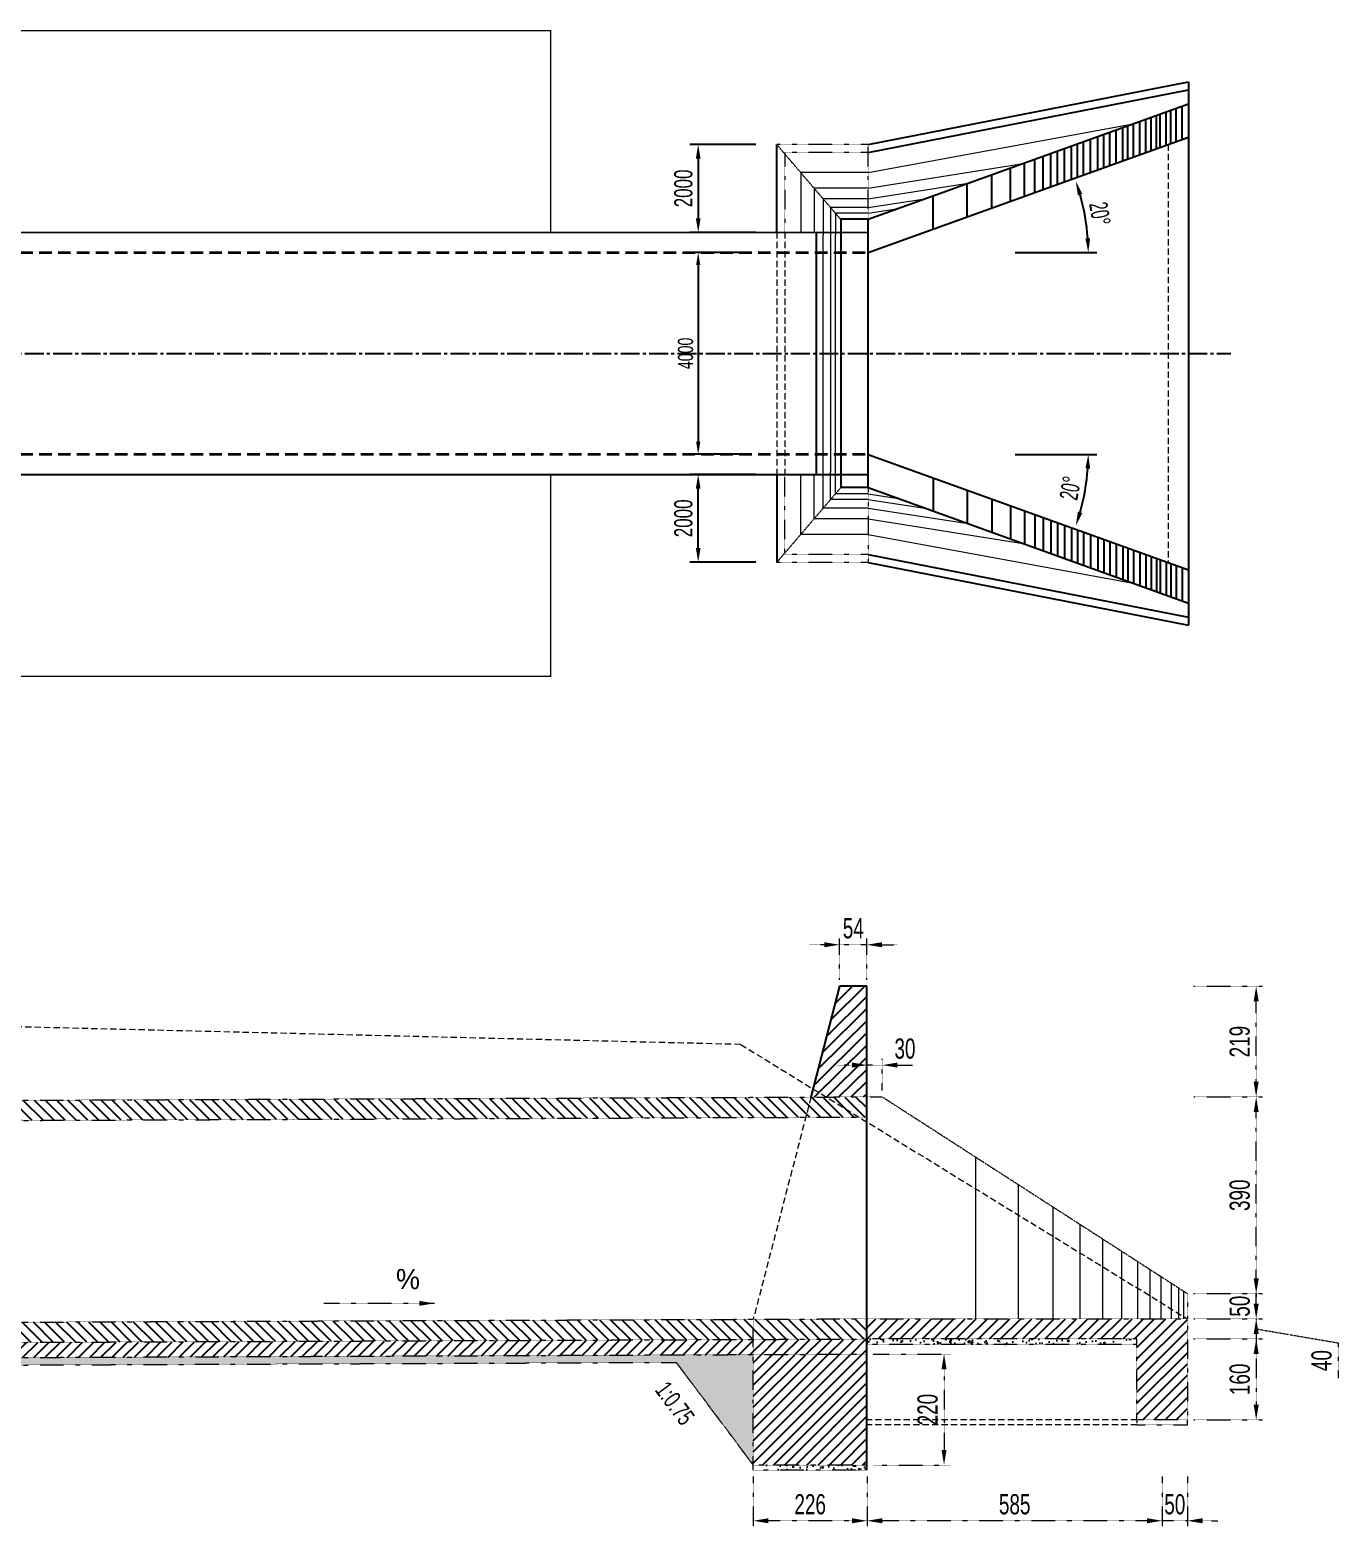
# Model space of a CAD drawing. Header units: metres. Extents: x -52538 to 135898, y -7195 to 57832.
# Drawn here: x -17458 to 8470, y -7195 to 22487 of the extents above; entities that cross this region are included whole.
import ezdxf

# ---------------------------------------------------------------- set-up
doc = ezdxf.new("R2010")
doc.units = ezdxf.units.M
for name, pattern in [('CENTER2', [1.125, 0.75, -0.125, 0.125, -0.125]), ('DASHDOT', [1, 0.5, -0.25, 0, -0.25]), ('DASHED2', [0.375, 0.25, -0.125]), ('HIDDENX2', [0.75, 0.5, -0.25])]:
    doc.linetypes.add(name, pattern=pattern)
doc.layers.get('Defpoints').update_dxf_attribs({"color": 8})
for name, color, linetype, lineweight in [('1', 1, 'Continuous', 35), ('3', 3, 'DASHDOT', 13), ('4', 4, 'DASHED2', 13), ('8', 8, 'Continuous', 5)]:
    doc.layers.add(name, color=color, linetype=linetype, lineweight=lineweight)
for name, color, linetype in [('D-tim', 3, 'Continuous'), ('daucong', 3, 'Continuous'), ('duong vien', 3, 'Continuous'), ('hacth', 9, 'Continuous'), ('hatch', 8, 'Continuous'), ('TALUY', 8, 'Continuous'), ('TEXT', 7, 'Continuous')]:
    doc.layers.add(name, color=color, linetype=linetype)
doc.styles.add('MtXpl__VnAvant', font='VNAVAN.TTF')
doc.styles.add('segoe ui', font='vn_vni.shx', dxfattribs={"width": 0.7})
doc.styles.add('Text 2.0', font='vn_vni.shx', dxfattribs={"width": 0.7})
doc.dimstyles.new('D200DD', dxfattribs={"dimscale": 200, "dimtxt": 1.5, "dimasz": 1.25, "dimexe": 0.75, "dimexo": 0.625, "dimgap": 0.5, "dimtad": 1, "dimtoh": 1, "dimdec": 0, "dimzin": 1, "dimdsep": 46, "dimtxsty": 'segoe ui', "dimcen": 0.09, "dimclrd": 8, "dimclre": 8, "dimclrt": 3, "dimadec": 1, "dimazin": 0, "dimtfac": 1, "dimtdec": 0, "dimtix": 1, "dimtmove": 2, "dimatfit": 2, "dimfxl": 1, "dimlwd": -1, "dimlwe": -1, "dimarcsym": 1})
doc.dimstyles.new('D250', dxfattribs={"dimscale": 250, "dimtxt": 1.6, "dimasz": 1.2, "dimexe": 0.5, "dimexo": 0.5, "dimgap": 0.5, "dimtad": 1, "dimdec": 0, "dimlfac": 0.1, "dimzin": 1, "dimdsep": 46, "dimtxsty": 'Text 2.0', "dimcen": 0.09, "dimclrd": 8, "dimclre": 8, "dimclrt": 3, "dimadec": 0, "dimazin": 0, "dimtfac": 1, "dimtdec": 0, "dimtix": 1, "dimtmove": 1, "dimatfit": 2, "dimfxl": 1, "dimlwd": -1, "dimlwe": -1, "dimarcsym": 1})
pattern_1 = [(50, (129078, -85028.72), (358.6301, -31.37607), [37.5, -412.5]), (355, (129078, -85028.7), (-69.3757, 376.0961), [30, -330]), (100.45144, (129107.88, -85031.33), (289.2544, 344.72), [31.8701, -350.57106]), (46.1842, (129078, -84928.7), (533.6207, -82.7596), [56.25, -618.75]), (96.63564, (129122.46, -84935.6), (467.331, 487.0593), [47.8052, -525.8569]), (351.18416, (129078, -84928.7), (467.331, 487.0593), [45, -495]), (21, (129128, -84953.72), (298.4535, -201.30945), [37.5, -412.5]), (326, (129128, -84953.7), (121.6577, 362.575), [30, -330]), (71.45144, (129152.86, -84970.5), (420.1112, 161.2656), [31.8701, -350.57106]), (37.5, (129077.99, -85028.72), (6.07993, 166.44693), [0, -326, 0, -335, 0, -331.25]), (7.5, (129078, -85028.72), (131.53477, 197.20586), [0, -191, 0, -318.5, 0, -126.25]), (327.5, (128966.49, -85028.72), (266.91122, -11.27744), [0, -125, 0, -390, 0, -517.5]), (317.5, (128916.5, -85028.72), (291.5931, 50.0525), [0, -162.5, 0, -259, 0, -367.5])]

# ---------------------------------------------------------------- blocks, each defined once
blk = doc.blocks.new('*D108')
at = {"layer": 'Defpoints', "color": 0, "transparency": 16777216}
for p in [(5689, 20360, 0), (-662, 18072), (-662, 18072), (1932, 18072)]:
    blk.add_point(p, dxfattribs=at)
at = {"layer": 'TALUY', "color": 8, "transparency": 16777216}
blk.add_line((2073, 18072), (3688, 18072), dxfattribs=at)
blk.add_arc((-662, 18072), 4181, 3.8545, 15.9571, dxfattribs=at)
for points in [[(3314, 19207), (3403, 19236), (3272, 19489)], [(3557, 18355), (3463, 18352), (3520, 18072)]]:
    blk.add_solid(points, dxfattribs=at)
at = {"layer": 'TALUY', "color": 3, "transparency": 16777216, "insert": (3749, 18842), "char_height": 360, "attachment_point": 5, "rotation": 279.9058, "style": 'segoe ui', "bg_fill": 3, "box_fill_scale": 1.1, "bg_fill_color": 256, "bg_fill_true_color": 13158600, "bg_fill_transparency": 0}
blk.add_mtext('{\\f.VnArial Narrow|b0|i0|c0|p34;20%%D}', dxfattribs=at)
at = {"layer": 'Defpoints', "color": 0, "transparency": 16777216}
blk.add_point((3492, 18553), dxfattribs=at)
blk = doc.blocks.new('*D109')
at = {"layer": 'Defpoints', "color": 0, "transparency": 16777216}
for p in [(-662, 14072), (-662, 14072), (1932, 14072), (5689, 11785, 0)]:
    blk.add_point(p, dxfattribs=at)
at = {"layer": 'TALUY', "color": 8, "transparency": 16777216}
blk.add_line((2073, 14072), (3688, 14072), dxfattribs=at)
blk.add_arc((-662, 14072), 4181, 344.0429, 356.1455, dxfattribs=at)
for points in [[(3463, 13793), (3557, 13790), (3520, 14072)], [(3403, 12908), (3314, 12937), (3272, 12655)]]:
    blk.add_solid(points, dxfattribs=at)
at = {"layer": 'TALUY', "color": 3, "transparency": 16777216, "insert": (3165, 13404), "char_height": 360, "attachment_point": 5, "rotation": 80.0942, "style": 'segoe ui', "bg_fill": 3, "box_fill_scale": 1.1, "bg_fill_color": 256, "bg_fill_true_color": 13158600, "bg_fill_transparency": 0}
blk.add_mtext('{\\f.VnArial Narrow|b0|i0|c0|p34;20%%D}', dxfattribs=at)
at = {"layer": 'Defpoints', "color": 0, "transparency": 16777216}
blk.add_point((3409, 13117), dxfattribs=at)
blk = doc.blocks.new('*D110')
at = {"layer": 'Defpoints', "color": 0, "transparency": 16777216}
for p in [(-2926, 20215, 0), (-4212, 18474), (-2926, 18474, 0)]:
    blk.add_point(p, dxfattribs=at)
at = {"layer": 'TALUY', "color": 8, "transparency": 16777216}
for p, q in [((-3067, 20215), (-4381, 20215)), ((-4212, 19934), (-4212, 18755)), ((-3067, 18474), (-4381, 18474))]:
    blk.add_line(p, q, dxfattribs=at)
for points in [[(-4259, 19934), (-4165, 19934), (-4212, 20215)], [(-4259, 18755), (-4165, 18755), (-4212, 18474)]]:
    blk.add_solid(points, dxfattribs=at)
at = {"layer": 'TALUY', "color": 3, "transparency": 16777216, "insert": (-4505, 19345), "char_height": 360, "attachment_point": 5, "rotation": 90, "style": 'segoe ui', "bg_fill": 3, "box_fill_scale": 1.1, "bg_fill_color": 256, "bg_fill_true_color": 13158600, "bg_fill_transparency": 0}
blk.add_mtext('2000', dxfattribs=at)
blk = doc.blocks.new('*D112')
at = {"layer": 'Defpoints', "color": 0, "transparency": 16777216}
for p in [(-4212, 13674), (-2926, 13674, 0), (-2926, 11933, 0)]:
    blk.add_point(p, dxfattribs=at)
at = {"layer": 'TALUY', "color": 8, "transparency": 16777216}
for p, q in [((-3067, 13674), (-4381, 13674)), ((-4212, 12215), (-4212, 13393)), ((-3067, 11933), (-4381, 11933))]:
    blk.add_line(p, q, dxfattribs=at)
for points in [[(-4259, 13393), (-4165, 13393), (-4212, 13674)], [(-4259, 12215), (-4165, 12215), (-4212, 11933)]]:
    blk.add_solid(points, dxfattribs=at)
at = {"layer": 'TALUY', "color": 3, "transparency": 16777216, "insert": (-4505, 12804), "char_height": 360, "attachment_point": 5, "rotation": 90, "style": 'segoe ui', "bg_fill": 3, "box_fill_scale": 1.1, "bg_fill_color": 256, "bg_fill_true_color": 13158600, "bg_fill_transparency": 0}
blk.add_mtext('2000', dxfattribs=at)
blk = doc.blocks.new('*D113')
at = {"layer": 'Defpoints', "color": 0, "transparency": 16777216}
for p in [(-3226, 18074, 0), (-4212, 14074, 0), (-3268, 14074, 0)]:
    blk.add_point(p, dxfattribs=at)
at = {"layer": 'TALUY', "color": 8, "transparency": 16777216}
for p, q in [((-3351, 18074, 0), (-4362, 18074, 0)), ((-4212, 17824, 0), (-4212, 14324, 0)), ((-3393, 14074, 0), (-4362, 14074, 0))]:
    blk.add_line(p, q, dxfattribs=at)
for points in [[(-4254, 17824, 0), (-4170, 17824, 0), (-4212, 18074, 0)], [(-4254, 14324, 0), (-4170, 14324, 0), (-4212, 14074, 0)]]:
    blk.add_solid(points, dxfattribs=at)
at = {"layer": 'TALUY', "color": 3, "transparency": 16777216, "insert": (-4462, 16074, 0), "char_height": 300, "attachment_point": 5, "rotation": 90, "style": 'segoe ui'}
blk.add_mtext('4000', dxfattribs=at)
blk = doc.blocks.new('*D124')
at = {"layer": '3', "color": 8, "transparency": 16777216}
for p, q in [((-1409, 3654), (-1409, 4475)), ((-867, 3654), (-867, 4475)), ((-1709, 4350), (-2009, 4350)), ((-867, 4350), (-1409, 4350)), ((-567, 4350), (-267, 4350))]:
    blk.add_line(p, q, dxfattribs=at)
for points in [[(-1709, 4400), (-1709, 4300), (-1409, 4350)], [(-567, 4400), (-567, 4300), (-867, 4350)]]:
    blk.add_solid(points, dxfattribs=at)
at = {"layer": 'Defpoints', "color": 0, "transparency": 16777216}
for p in [(-1409, 4350), (-1409, 3529), (-867, 3529)]:
    blk.add_point(p, dxfattribs=at)
at = {"layer": '3', "color": 3, "transparency": 16777216, "insert": (-1138, 4675), "char_height": 400, "attachment_point": 5, "style": 'Text 2.0'}
blk.add_mtext('54', dxfattribs=at)
blk = doc.blocks.new('*D123')
at = {"layer": '3', "color": 8, "transparency": 16777216}
for p, q in [((-3121, -6192), (-3121, -7195)), ((-864, -6192), (-864, -7195)), ((-1164, -7070), (-2821, -7070))]:
    blk.add_line(p, q, dxfattribs=at)
for points in [[(-2821, -7020), (-2821, -7120), (-3121, -7070)], [(-1164, -7020), (-1164, -7120), (-864, -7070)]]:
    blk.add_solid(points, dxfattribs=at)
at = {"layer": 'Defpoints', "color": 0, "transparency": 16777216}
for p in [(-3121, -6067), (-864, -6067), (-3121, -7070)]:
    blk.add_point(p, dxfattribs=at)
at = {"layer": '3', "color": 3, "transparency": 16777216, "insert": (-1993, -6745), "char_height": 400, "attachment_point": 5, "style": 'Text 2.0'}
blk.add_mtext('226', dxfattribs=at)
blk = doc.blocks.new('*D126')
at = {"layer": '3', "color": 8, "transparency": 16777216}
for p, q in [((-864, 1459), (-864, 2089)), ((-564, 1459), (-564, 2089)), ((-1164, 1964), (-1464, 1964)), ((-564, 1964), (-864, 1964)), ((-264, 1964), (36, 1964))]:
    blk.add_line(p, q, dxfattribs=at)
for points in [[(-1164, 2014), (-1164, 1914), (-864, 1964)], [(-264, 2014), (-264, 1914), (-564, 1964)]]:
    blk.add_solid(points, dxfattribs=at)
at = {"layer": 'Defpoints', "color": 0, "transparency": 16777216}
for p in [(-864, 1964), (-864, 1334), (-564, 1334)]:
    blk.add_point(p, dxfattribs=at)
at = {"layer": '3', "color": 3, "transparency": 16777216, "insert": (-114, 2289), "char_height": 400, "attachment_point": 5, "style": 'Text 2.0'}
blk.add_mtext('30', dxfattribs=at)
blk = doc.blocks.new('*D131')
at = {"layer": '3', "color": 8, "transparency": 16777216}
for p, q in [((4985, -6192), (4985, -7195)), ((5485, -6192), (5485, -7195)), ((4685, -7070), (4385, -7070)), ((5485, -7070), (4985, -7070)), ((5785, -7070), (6085, -7070))]:
    blk.add_line(p, q, dxfattribs=at)
for points in [[(4685, -7020), (4685, -7120), (4985, -7070)], [(5785, -7020), (5785, -7120), (5485, -7070)]]:
    blk.add_solid(points, dxfattribs=at)
at = {"layer": 'Defpoints', "color": 0, "transparency": 16777216}
for p in [(4985, -6067), (5485, -6067), (4985, -7070)]:
    blk.add_point(p, dxfattribs=at)
at = {"layer": '3', "color": 3, "transparency": 16777216, "insert": (5235, -6745), "char_height": 400, "attachment_point": 5, "style": 'Text 2.0'}
blk.add_mtext('50', dxfattribs=at)
blk = doc.blocks.new('*D132')
at = {"layer": '3', "color": 8, "transparency": 16777216}
for p, q in [((6848, -2266), (6848, -1966)), ((5610, -2566), (6973, -2566)), ((6848, -2566), (6848, -3066)), ((5610, -3066), (6973, -3066)), ((6848, -3366), (6848, -3666))]:
    blk.add_line(p, q, dxfattribs=at)
for points in [[(6798, -2266), (6898, -2266), (6848, -2566)], [(6798, -3366), (6898, -3366), (6848, -3066)]]:
    blk.add_solid(points, dxfattribs=at)
at = {"layer": 'Defpoints', "color": 0, "transparency": 16777216}
for p in [(5485, -2566), (5485, -3066), (6848, -3066)]:
    blk.add_point(p, dxfattribs=at)
at = {"layer": '3', "color": 3, "transparency": 16777216, "insert": (6523, -2816), "char_height": 400, "attachment_point": 5, "rotation": 90, "style": 'Text 2.0'}
blk.add_mtext('50', dxfattribs=at)
blk = doc.blocks.new('*D133')
at = {"layer": '3', "color": 8, "transparency": 16777216}
for p, q in [((6848, -2766), (6848, -2466)), ((5610, -3066), (6973, -3066)), ((6848, -3066), (6848, -3466)), ((6848, -3066), (6848, -3466)), ((5610, -3466), (6973, -3466)), ((6848, -3266), (8470, -3543)), ((8470, -3543), (8470, -4246)), ((6848, -3766), (6848, -4066))]:
    blk.add_line(p, q, dxfattribs=at)
for points in [[(6798, -2766), (6898, -2766), (6848, -3066)], [(6798, -3766), (6898, -3766), (6848, -3466)]]:
    blk.add_solid(points, dxfattribs=at)
at = {"layer": 'Defpoints', "color": 0, "transparency": 16777216}
for p in [(5485, -3066), (5485, -3466), (6848, -3466)]:
    blk.add_point(p, dxfattribs=at)
at = {"layer": '3', "color": 3, "transparency": 16777216, "insert": (8145, -3894), "char_height": 400, "attachment_point": 5, "rotation": 90, "style": 'Text 2.0'}
blk.add_mtext('40', dxfattribs=at)
blk = doc.blocks.new('*D134')
at = {"layer": '3', "color": 8, "transparency": 16777216}
for p, q in [((5610, 1334), (6973, 1334)), ((6848, -2266), (6848, 1034)), ((5610, -2566), (6973, -2566))]:
    blk.add_line(p, q, dxfattribs=at)
for points in [[(6798, 1034), (6898, 1034), (6848, 1334)], [(6798, -2266), (6898, -2266), (6848, -2566)]]:
    blk.add_solid(points, dxfattribs=at)
at = {"layer": 'Defpoints', "color": 0, "transparency": 16777216}
for p in [(5485, 1334), (6848, 1334), (5485, -2566)]:
    blk.add_point(p, dxfattribs=at)
at = {"layer": '3', "color": 3, "transparency": 16777216, "insert": (6523, -616), "char_height": 400, "attachment_point": 5, "rotation": 90, "style": 'Text 2.0'}
blk.add_mtext('390', dxfattribs=at)
blk = doc.blocks.new('*D130')
at = {"layer": '3', "color": 8, "transparency": 16777216}
for p, q in [((5610, 3526), (6972, 3526)), ((6847, 1634), (6847, 3226)), ((5610, 1334), (6972, 1334))]:
    blk.add_line(p, q, dxfattribs=at)
for points in [[(6797, 3226), (6897, 3226), (6847, 3526)], [(6797, 1634), (6897, 1634), (6847, 1334)]]:
    blk.add_solid(points, dxfattribs=at)
at = {"layer": 'Defpoints', "color": 0, "transparency": 16777216}
for p in [(5485, 3526), (6847, 3526), (5485, 1334)]:
    blk.add_point(p, dxfattribs=at)
at = {"layer": '3', "color": 3, "transparency": 16777216, "insert": (6522, 2430), "char_height": 400, "attachment_point": 5, "rotation": 90, "style": 'Text 2.0'}
blk.add_mtext('219', dxfattribs=at)
blk = doc.blocks.new('*D129')
at = {"layer": '3', "color": 8, "transparency": 16777216}
for p, q in [((-864, -6192), (-864, -7195)), ((4985, -6192), (4985, -7195)), ((4685, -7070), (-564, -7070))]:
    blk.add_line(p, q, dxfattribs=at)
for points in [[(-564, -7020), (-564, -7120), (-864, -7070)], [(4685, -7020), (4685, -7120), (4985, -7070)]]:
    blk.add_solid(points, dxfattribs=at)
at = {"layer": 'Defpoints', "color": 0, "transparency": 16777216}
for p in [(-864, -6067), (4985, -6067), (-864, -7070)]:
    blk.add_point(p, dxfattribs=at)
at = {"layer": '3', "color": 3, "transparency": 16777216, "insert": (2061, -6745), "char_height": 400, "attachment_point": 5, "style": 'Text 2.0'}
blk.add_mtext('585', dxfattribs=at)
blk = doc.blocks.new('*D128')
at = {"layer": '3', "color": 8, "transparency": 16777216}
for p, q in [((5610, -3466), (6973, -3466)), ((6848, -3766), (6848, -4766)), ((5610, -5066), (6973, -5066))]:
    blk.add_line(p, q, dxfattribs=at)
for points in [[(6798, -3766), (6898, -3766), (6848, -3466)], [(6798, -4766), (6898, -4766), (6848, -5066)]]:
    blk.add_solid(points, dxfattribs=at)
at = {"layer": 'Defpoints', "color": 0, "transparency": 16777216}
for p in [(5485, -3466), (5485, -5066), (6848, -5066)]:
    blk.add_point(p, dxfattribs=at)
at = {"layer": '3', "color": 3, "transparency": 16777216, "insert": (6523, -4266), "char_height": 400, "attachment_point": 5, "rotation": 90, "style": 'Text 2.0'}
blk.add_mtext('160', dxfattribs=at)
blk = doc.blocks.new('*D137')
at = {"layer": '3', "color": 8, "transparency": 16777216}
for p, q in [((-742, -3766), (786, -3766)), ((661, -4066), (661, -5667)), ((-738, -5967), (786, -5967))]:
    blk.add_line(p, q, dxfattribs=at)
for points in [[(611, -4066), (711, -4066), (661, -3766)], [(611, -5667), (711, -5667), (661, -5967)]]:
    blk.add_solid(points, dxfattribs=at)
at = {"layer": 'Defpoints', "color": 0, "transparency": 16777216}
for p in [(-867, -3766), (-863, -5967), (661, -5967)]:
    blk.add_point(p, dxfattribs=at)
at = {"layer": '3', "color": 3, "transparency": 16777216, "insert": (336, -4866), "char_height": 400, "attachment_point": 5, "rotation": 90, "style": 'Text 2.0'}
blk.add_mtext('220', dxfattribs=at)

msp = doc.modelspace()

# ---------------------------------------------------------------- hatches: boundary and pattern name
at = {"layer": 'hacth'}
h = msp.add_hatch(dxfattribs=at)
h.set_pattern_fill('ANSI31', color=8, scale=1250, angle=90, style=0)
h.set_pattern_definition([(135, (126816.01, -85026.71), (-110.48543, -110.48543), [])])
h.paths.add_polyline_path([(-18997.4, 859.6), (-18997.4, 1258.1), (-866.9, 1325.6), (-866.5, 927.7)])
h.paths.add_polyline_path([(-867.2, -3072.4), (-867.2, -3472.4), (-18997.4, -3540.4), (-18997.4, -3140.4)])
h = msp.add_hatch(dxfattribs=at)
h.set_pattern_fill('ANSI31', color=8, scale=1250, style=0)
h.set_pattern_definition([(45, (122639.74, -84797.18), (-110.48543, 110.48543), [])])
h.paths.add_polyline_path([(5485.1, -3065.9), (5485.1, -5065.9), (4485.1, -5065.9), (4485.1, -3465.9), (-864.7, -3465.9), (-864.9, -3065.9)])
h = msp.add_hatch(dxfattribs=at)
h.set_pattern_fill('ANSI31', color=8, scale=1250, style=0)
h.set_pattern_definition([(45, (126816.01, -85026.71), (-110.48543, 110.48543), [])])
h.paths.add_polyline_path([(-3121.2, -3771.4), (-861.9, -3765.9), (-860.9, -5966.9), (-3121.2, -5964.9)])
h.paths.add_polyline_path([(-18997.4, -3840.4), (-18997.4, -3540.4), (-862.6, -3472.4), (-862.4, -3772.4)])
at = {"layer": 'hatch'}
h = msp.add_hatch(dxfattribs=at)
h.set_pattern_fill('ANSI31', color=256, scale=1368.587241, angle=-0.2614, style=0)
h.set_pattern_definition([(44.7386, (-1329.87, -59989.83), (-120.414, 121.5178), [])])
h.paths.add_polyline_path([(-862.7, 3526.5), (-1409.2, 3529), (-1976.3, 1329.7), (-864, 1334.2)])
h = msp.add_hatch(dxfattribs=at)
h.set_pattern_fill('AR-CONC', color=256, scale=50, style=0)
h.set_pattern_definition(pattern_1)
h.paths.add_polyline_path([(4485.1, -3465.9), (-864.7, -3465.9), (-864.7, -3565.9), (4485.1, -3565.9)])
h = msp.add_hatch(dxfattribs=at)
h.set_pattern_fill('AR-CONC', color=256, scale=50, style=0)
h.set_pattern_definition([(50, (126816, -85026.7), (358.6301, -31.37607), [37.5, -412.5]), (355, (126816, -85026.7), (-69.3757, 376.0961), [30, -330]), (100.45144, (126845.9, -85029.33), (289.2544, 344.72), [31.8701, -350.57106]), (46.1842, (126816, -84926.7), (533.6207, -82.7596), [56.25, -618.75]), (96.63564, (126860.5, -84933.6), (467.331, 487.0593), [47.8052, -525.8569]), (351.18416, (126816, -84926.7), (467.331, 487.0593), [45, -495]), (21, (126866, -84951.7), (298.45353, -201.30945), [37.5, -412.5]), (326, (126866, -84951.7), (121.6577, 362.575), [30, -330]), (71.45144, (126890.88, -84968.5), (420.1112, 161.2656), [31.8701, -350.57106]), (37.5, (126816.01, -85026.71), (6.07993, 166.44693), [0, -326, 0, -335, 0, -331.25]), (7.5, (126816, -85026.71), (131.53477, 197.20586), [0, -191, 0, -318.5, 0, -126.25]), (327.5, (126704.51, -85026.71), (266.91122, -11.27744), [0, -125, 0, -390, 0, -517.5]), (317.5, (126654.5, -85026.71), (291.5931, 50.0525), [0, -162.5, 0, -259, 0, -367.5])])
h.paths.add_polyline_path([(-18997.4, -3987.8), (-18997.4, -3838.3), (-3121.2, -3774.9), (-3121.2, -5966.9), (-4648.8, -3930.1)])
h = msp.add_hatch(dxfattribs=at)
h.set_pattern_fill('AR-CONC', color=256, scale=50, style=0)
h.set_pattern_definition(pattern_1)
h.paths.add_polyline_path([(-2863.3, -6066.9), (-2863.3, -5966.9), (-863.3, -5966.9), (-863.2, -6066.9)])

# ---------------------------------------------------------------- linework, layer by layer
at = {"layer": '1', "color": 2, "linetype": 'HIDDENX2', "ltscale": 500}
for p, q in [((-37150.9, 18074.3, 0), (-843.9, 18074.1, 0)), ((-37150.9, 14074.3, 0), (-843.9, 14074.1, 0))]:
    msp.add_line(p, q, dxfattribs=at)
at = {"layer": '3'}
for p, q in [((-18997.4, 1261.8), (-864, 1334.2)), ((-18997.4, 861.8), (-865.8, 934.1)), ((-3121.2, -6066.9), (-3121.2, -3074.4)), ((-18997.4, -3538.3), (-864.4, -3465.9)), ((-18997.4, -3838.3), (-864.3, -3765.9)), ((-18997.4, -3987.8), (-4648.8, -3930.1)), ((-4648.8, -3930.1), (-3121.2, -5966.9)), ((-863.3, -5966.9), (-3121.2, -5966.9)), ((-863.2, -6066.9), (-3121.2, -6066.9))]:
    msp.add_line(p, q, dxfattribs=at)
at = {"layer": '3', "elevation": 0}
for points in [[(-843.9, 20214.9), (-2655, 20214.9)], [(-1387.6, 18732.3), (-2655, 20214.9)], [(-843.9, 18732.2), (-843.9, 20214.9)], [(-843.9, 20054.9), (-2495, 20054.9), (-2495, 18474.1)], [(-843.9, 12089.6), (-2495, 12089.6), (-2495, 13674.1)], [(-1387.6, 13412.2), (-2655, 11929.6)], [(-843.9, 13412.4), (-843.9, 11929.6)], [(-843.9, 11929.6), (-2655, 11929.6)]]:
    msp.add_lwpolyline(points, dxfattribs=at)
at = {"layer": '3'}
for points in [[(-864, 1334.2), (-564, 1334.2)], [(-564, 1334.2), (5485.1, -2565.9), (5485.1, -3065.9)], [(-18997.4, -3138.3), (-864.6, -3065.9)], [(-864.9, -3065.9), (5485.1, -3065.9), (5485.1, -5065.9), (4485.1, -5065.9), (4485.1, -3465.9), (-864.7, -3465.9)]]:
    msp.add_lwpolyline(points, dxfattribs=at)
for points in [[(4485.1, -3465.9), (-864.7, -3465.9), (-864.7, -3565.9), (4485.1, -3565.9)], [(5485.1, -5065.9), (4485.1, -5065.9), (4485.1, -5165.9), (5485.1, -5165.9)]]:
    msp.add_lwpolyline(points, close=True, dxfattribs=at)
at = {"layer": '4', "ltscale": 500}
for p, q in [((5103.8, 20214.9, 0), (5103.8, 11928.9, 0)), ((-2655, 18474.1, 0), (-2655, 13673.9, 0)), ((-2495, 18474.1, 0), (-2495, 13673.9, 0)), ((-3370.5, 2373.1), (5485.1, -3065.9)), ((-1976.3, 1329.7), (-3121.2, -3074.9))]:
    msp.add_line(p, q, dxfattribs=at)
at = {"layer": '4', "ltscale": 500, "const_width": 25, "elevation": 0}
for points in [[(-7138.5, 18474.3), (-31635.4, 18474.3), (-31635.4, 22474.3), (-7138.5, 22474.3)], [(-7138.5, 13674), (-31635.4, 13674), (-31635.4, 9674), (-7138.5, 9674)]]:
    msp.add_lwpolyline(points, close=True, dxfattribs=at)
at = {"layer": '4', "ltscale": 500, "flags": 128}
msp.add_lwpolyline([(-3370.5, 2373.1), (-18997.4, 2753.1)], dxfattribs=at)
at = {"layer": '4', "ltscale": 500}
for points in [[(4485.1, -5065.9), (-863.9, -5068.5)], [(4485.1, -5165.9), (-863.9, -5168.5)]]:
    msp.add_lwpolyline(points, dxfattribs=at)
at = {"layer": '8'}
for p, q in [((-843.9, 19658.7, 0), (4412, 20625.6, 0)), ((-843.9, 19350.8, 0), (2227.9, 19838.8, 0)), ((-843.9, 19136, 0), (1137.9, 19446.1, 0)), ((-843.9, 18966.3, 0), (278.6, 19136.6, 0)), ((-843.9, 18851.8, 0), (-248.8, 18946.6, 0)), ((-843.9, 13292.7, 0), (-248.8, 13198, 0)), ((-843.9, 13178.3, 0), (278.6, 13008, 0)), ((-843.9, 13008.6, 0), (1137.9, 12698.4, 0)), ((-843.9, 12793.7, 0), (2227.9, 12305.7, 0)), ((-843.9, 12485.9, 0), (4412, 11518.9, 0))]:
    msp.add_line(p, q, dxfattribs=at)
at = {"layer": '8', "elevation": 0}
for points in [[(-843.9, 19658.7), (-2179.5, 19658.7), (-2179.5, 18474.1)], [(-843.9, 19350.8), (-1916.4, 19350.8), (-1916.4, 18474.1)], [(-843.9, 19136), (-1732.7, 19136), (-1732.7, 18422.2)], [(-843.9, 18966.3), (-1587.6, 18966.3), (-1587.6, 18422.2)], [(-843.9, 18851.8), (-1489.8, 18851.8), (-1489.8, 18422.2)], [(-1732.7, 13722.4), (-1732.7, 18422.4)], [(-1587.6, 18422.2), (-1587.6, 13722.4)], [(-1489.8, 13722.3), (-1489.8, 18422.4)], [(-843.9, 12485.9), (-2179.5, 12485.9), (-2179.5, 13674.1)], [(-843.9, 12793.7), (-1916.4, 12793.7), (-1916.4, 13674.1)], [(-843.9, 13008.6), (-1732.7, 13008.6), (-1732.7, 13722.3)], [(-843.9, 13178.3), (-1587.6, 13178.3), (-1587.6, 13722.3)], [(-843.9, 13292.7), (-1489.8, 13292.7), (-1489.8, 13722.3)]]:
    msp.add_lwpolyline(points, dxfattribs=at)
at = {"layer": '8'}
for points in [[(1289.8, -3065.9), (1289.8, 139)], [(2136.6, -3065.9), (2136.6, -407)], [(2825.9, -3065.9), (2825.9, -851.4)], [(3357.6, -3065.9), (3357.6, -1194.2)], [(3810.5, -3065.9), (3810.5, -1486.2)], [(4184.7, -3065.9), (4184.7, -1727.5)], [(4499.8, -3065.9), (4499.8, -1930.6)], [(4745.9, -3065.9), (4745.9, -2089.3)], [(4962.5, -3065.9), (4962.5, -2229)], [(5169.3, -3065.9), (5169.3, -2355.3)], [(5317, -3065.9), (5317, -2453.8)], [(5415.5, -3065.9), (5415.5, -2519.5)]]:
    msp.add_lwpolyline(points, dxfattribs=at)
at = {"layer": 'D-tim', "color": 1, "linetype": 'CENTER2', "ltscale": 500}
msp.add_line((-43997.7, 16074.2, 0), (6344.2, 16074.1, 0), dxfattribs=at)
at = {"layer": 'daucong'}
for p, q in [((-843.9, 20214.9, 0), (5506.5, 21457.9, 0)), ((5506.5, 21457.9, 0), (5506.5, 10686.7, 0)), ((-843.9, 20054.9, 0), (5506.5, 21297.9, 0)), ((-843.9, 18732.2, 0), (5506.5, 21019.9, 0)), ((-2655, 18474.1, 0), (-2655, 20214.9, 0)), ((-843.9, 18072.2, 0), (5506.5, 20359.9, 0)), ((-1387.6, 18732.3, 0), (-1387.6, 13412.4, 0)), ((-843.9, 18732.3, 0), (-1387.6, 18732.3, 0)), ((-843.9, 13412.4, 0), (-843.9, 18732.3, 0)), ((-1876.5, 18474.1, 0), (-1876.5, 13674.1, 0)), ((-843.9, 14072.4, 0), (5506.5, 11784.6, 0)), ((-2655, 13674.1, 0), (-2655, 11929.6, 0)), ((-843.9, 13412.2, 0), (-1387.6, 13412.2, 0)), ((-843.9, 13412.4, 0), (5506.5, 11124.6, 0)), ((-843.9, 12089.6, 0), (5506.5, 10846.7, 0)), ((-843.9, 11929.6, 0), (5506.5, 10686.7, 0)), ((-1409.2, 3529), (-1976.3, 1329.7)), ((-867.2, -6066.9), (-867.2, 3526.5))]:
    msp.add_line(p, q, dxfattribs=at)
at = {"layer": 'daucong', "flags": 128}
msp.add_lwpolyline([(-867.2, 3526.5), (-1409.2, 3529)], dxfattribs=at)
at = {"layer": 'duong vien', "color": 3, "linetype": 'ByBlock'}
for p, q in [((-37150.9, 18474.3, 0), (-843.9, 18474.2, 0)), ((-37150.9, 13674.3, 0), (-843.9, 13674.2, 0))]:
    msp.add_line(p, q, dxfattribs=at)
at = {"layer": 'hatch'}
for p, q in [((4870.7, 20130.9, 0), (4870.7, 20790, 0)), ((4944.6, 20157.5, 0), (4944.6, 20816.6, 0)), ((5066.5, 20201.4, 0), (5066.5, 20860.5, 0)), ((5156.5, 20233.9, 0), (5156.5, 20893, 0)), ((5264.7, 20272.8, 0), (5264.7, 20932, 0)), ((5380.2, 20314.4, 0), (5380.2, 20973.6, 0)), ((4069.7, 19842.3, 0), (4069.7, 20501.4, 0)), ((4203.1, 19890.4, 0), (4203.1, 20549.5, 0)), ((4302.5, 19926.2, 0), (4302.5, 20585.3, 0)), ((4417.4, 19967.6, 0), (4417.4, 20626.7, 0)), ((4540.6, 20012, 0), (4540.6, 20671.1, 0)), ((4659.7, 20054.9, 0), (4659.7, 20714, 0)), ((4767.4, 20093.7, 0), (4767.4, 20752.8, 0)), ((3187.3, 19524.4, 0), (3187.3, 20183.5, 0)), ((3305, 19566.8, 0), (3305, 20226, 0)), ((3427.8, 19611.1, 0), (3427.8, 20270.2, 0)), ((3565.8, 19660.8, 0), (3565.8, 20319.9, 0)), ((3711.6, 19713.3, 0), (3711.6, 20372.5, 0)), ((3827.6, 19755.1, 0), (3827.6, 20414.2, 0)), ((3946.2, 19797.8, 0), (3946.2, 20457, 0)), ((2461.4, 19262.9, 0), (2461.4, 19922, 0)), ((2626.3, 19322.3, 0), (2626.3, 19981.5, 0)), ((2776.8, 19376.5, 0), (2776.8, 20035.7, 0)), ((2911.5, 19425.1, 0), (2911.5, 20084.2, 0)), ((3050.1, 19475, 0), (3050.1, 20134.1, 0)), ((1605.1, 18954.5, 0), (1605.1, 19613.6, 0)), ((1975, 19087.7, 0), (1975, 19746.8, 0)), ((2258.1, 19189.7, 0), (2258.1, 19848.8, 0)), ((1122.2, 18780.5, 0), (1122.2, 19439.6, 0)), ((442.4, 18536.4, 0), (442.4, 19195.6, 0)), ((442.4, 13608.1, 0), (442.4, 12949, 0)), ((1122.2, 13364.1, 0), (1122.2, 12704.9, 0)), ((1605.1, 13190.1, 0), (1605.1, 12531, 0)), ((1975, 13056.8, 0), (1975, 12397.7, 0)), ((2258.1, 12954.9, 0), (2258.1, 12295.7, 0)), ((2461.4, 12881.6, 0), (2461.4, 12222.5, 0)), ((2626.3, 12822.2, 0), (2626.3, 12163.1, 0)), ((2776.8, 12768, 0), (2776.8, 12108.9, 0)), ((2911.5, 12719.5, 0), (2911.5, 12060.3, 0)), ((3050.1, 12669.5, 0), (3050.1, 12010.4, 0)), ((3187.3, 12620.1, 0), (3187.3, 11961, 0)), ((3305, 12577.7, 0), (3305, 11918.6, 0)), ((3427.8, 12533.5, 0), (3427.8, 11874.4, 0)), ((3565.8, 12483.8, 0), (3565.8, 11824.6, 0)), ((3711.6, 12431.2, 0), (3711.6, 11772.1, 0)), ((3827.6, 12389.4, 0), (3827.6, 11730.3, 0)), ((3946.2, 12346.7, 0), (3946.2, 11687.6, 0)), ((4069.7, 12302.2, 0), (4069.7, 11643.1, 0)), ((4203.1, 12254.2, 0), (4203.1, 11595, 0)), ((4302.5, 12218.4, 0), (4302.5, 11559.2, 0)), ((4417.4, 12177, 0), (4417.4, 11517.8, 0)), ((4540.6, 12132.6, 0), (4540.6, 11473.4, 0)), ((4659.7, 12089.7, 0), (4659.7, 11430.6, 0)), ((4767.4, 12050.9, 0), (4767.4, 11391.8, 0)), ((4870.7, 12013.7, 0), (4870.7, 11354.5, 0)), ((4944.6, 11987, 0), (4944.6, 11327.9, 0)), ((5066.5, 11943.1, 0), (5066.5, 11284, 0)), ((5156.5, 11910.7, 0), (5156.5, 11251.6, 0)), ((5264.7, 11871.7, 0), (5264.7, 11212.6, 0)), ((5380.2, 11830.1, 0), (5380.2, 11171, 0))]:
    msp.add_line(p, q, dxfattribs=at)

# ---------------------------------------------------------------- texts
at = {"layer": 'TEXT', "color": 3, "style": 'segoe ui', "width": 0.7}
msp.add_text('1:0.75', height=350, rotation=306.8699, dxfattribs=at).set_placement((-5085.2, -4481.5))
at = {"layer": 'TEXT', "insert": (-9726.8, -2077.6), "char_height": 400, "width": 832.164, "attachment_point": 3, "style": 'MtXpl__VnAvant'}
msp.add_mtext('\\A1;%', dxfattribs=at)

# ---------------------------------------------------------------- dimensions: what is measured, and where the dimension line sits
at = {"layer": '3'}
for base, p1, p2, angle, picture, middle in [((-1409.2, 4349.8), (-867.2, 3529), (-1409.2, 3529), 180, '*D124', (-1138.2, 4674.8)), ((6846.9, 3526.5), (5485.1, 1334.1), (5485.1, 3526.5), 90, '*D130', (6521.9, 2430.3)), ((6847.8, 1334.1), (5485.1, -2565.9), (5485.1, 1334.1), 90, '*D134', (6522.8, -615.9)), ((6847.8, -3065.9), (5485.1, -2565.9), (5485.1, -3065.9), 90, '*D132', (6522.8, -2815.9)), ((6847.8, -5065.9), (5485.1, -3465.9), (5485.1, -5065.9), 90, '*D128', (6522.8, -4265.9)), ((660.5, -5966.9), (-867.2, -3765.9), (-863.3, -5966.9), 90, '*D137', (335.5, -4866.4)), ((-3121.2, -7069.7), (-863.9, -6066.9), (-3121.2, -6066.9), 180, '*D123', (-1992.5, -6744.7)), ((-863.9, -7069.7), (4985.1, -6066.9), (-863.9, -6066.9), 180, '*D129', (2060.6, -6744.7)), ((4985.1, -7069.7), (5485.1, -6066.9), (4985.1, -6066.9), 180, '*D131', (5235.1, -6744.7))]:
    dim = msp.add_linear_dim(base=base, p1=p1, p2=p2, angle=angle, dimstyle='D250', dxfattribs=at)
    dim.commit()
    dim.dimension.update_dxf_attribs({"geometry": picture, "text_midpoint": middle})
for base, p1, p2, angle, picture, middle in [((-864, 1963.7), (-564, 1334.2), (-864, 1334.2), 180, '*D126', (-114, 1963.7)), ((6847.8, -3465.9), (5485.1, -3065.9), (5485.1, -3465.9), 90, '*D133', (8470.5, -3667.7))]:
    dim = msp.add_linear_dim(base=base, p1=p1, p2=p2, angle=angle, dimstyle='D250', dxfattribs=at)
    dim.commit()
    dim.dimension.update_dxf_attribs({"geometry": picture, "text_midpoint": middle, "dimtype": 160})
at = {"layer": 'TALUY'}
dim = msp.add_linear_dim(base=(-4212.1, 14074.1, 0), p1=(-3225.7, 18074.1, 0), p2=(-3268.1, 14074.1, 0), angle=90, dimstyle='D200DD', dxfattribs=at)
dim.commit()
dim.dimension.update_dxf_attribs({"geometry": '*D113', "text_midpoint": (-4462.1, 16074.1, 0)})

# ---------------------------------------------------------------- leaders
at = {"layer": '3'}
msp.add_leader([(-9442, -2759.4), (-11630.5, -2759.4)], dimstyle='D250', dxfattribs=at)

# ---------------------------------------------------------------- next in the draw order: dimensions: what is measured, and where the dimension line sits
at = {"layer": 'TALUY'}
for base, p1, p2, angle, picture, middle in [((-4212.1, 18474.1, 0), (-2926.3, 20214.9, 0), (-2926.3, 18474.1, 0), 90, '*D110', (-4504.6, 19344.5, 0)), ((-4212.1, 13674.1, 0), (-2926.3, 11933.3, 0), (-2926.3, 13674.1, 0), 269.99995, '*D112', (-4504.6, 12803.7, 0))]:
    dim = msp.add_linear_dim(base=base, p1=p1, p2=p2, angle=angle, text='2000', dimstyle='D200DD', override={"dimscale": 225, "dimtxt": 1.6, "dimfxl": 0.5, "dimtfill": 1}, dxfattribs=at)
    dim.commit()
    dim.dimension.update_dxf_attribs({"geometry": picture, "text_midpoint": middle})
for base, line1, line2, picture, middle in [((3491.9, 18553.1), ((-661.8, 18072.2, 0), (5688.6, 20359.9, 0)), ((-661.8, 18072.2, 0), (1932, 18072.2, 0)), '*D108', (3749.2, 18842.5, 0)), ((3409.1, 13117), ((-661.8, 14072.4, 0), (5688.6, 11784.7, 0)), ((-661.8, 14072.4, 0), (1932, 14072.4, 0)), '*D109', (3165.4, 13404.1, 0))]:
    dim = msp.add_angular_dim_2l(base=base, line1=line1, line2=line2, text='{\\f.VnArial Narrow|b0|i0|c0|p34;20%%D}', dimstyle='D200DD', override={"dimscale": 225, "dimtxt": 1.6, "dimfxl": 0.5, "dimtfill": 1}, dxfattribs=at)
    dim.commit()
    dim.dimension.update_dxf_attribs({"geometry": picture, "text_midpoint": middle})

doc.saveas('drawing.dxf')
